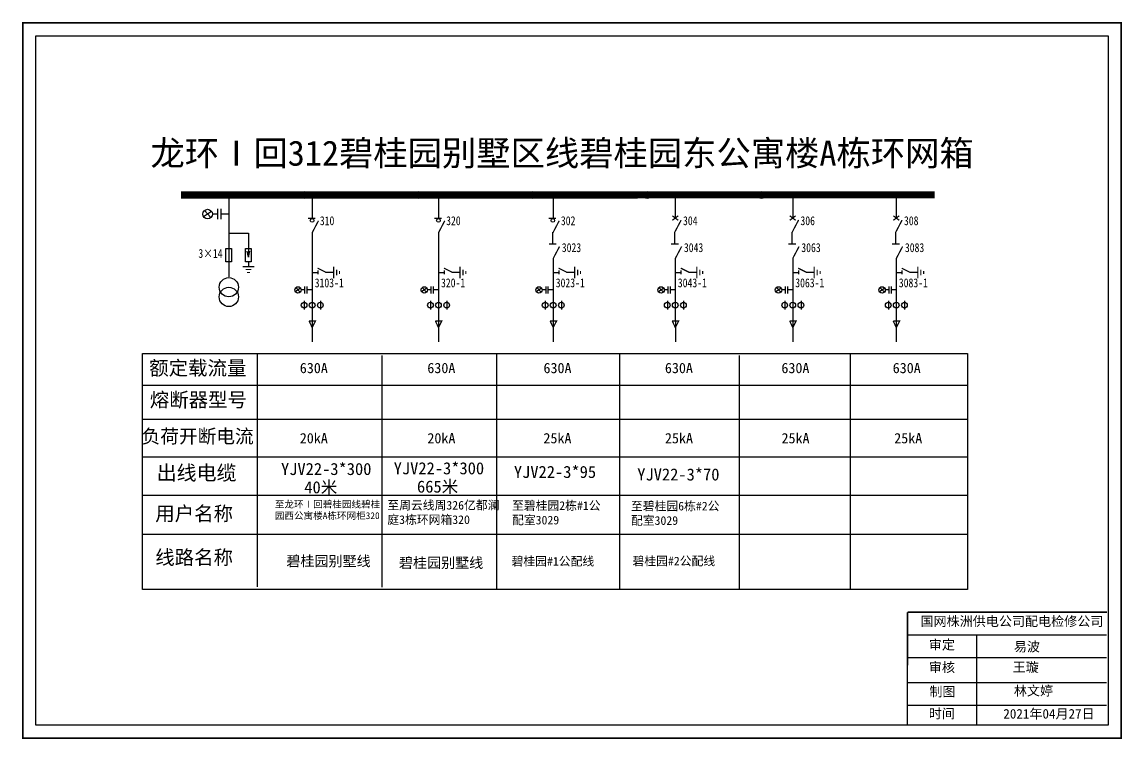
# Model space of a CAD drawing. Header units: millimetres. Extents: x 1133 to 1718, y 1533 to 1657.
# Drawn here: x 1527.3 to 1717.9, y 1532.6 to 1656.8 of the extents above; entities that cross this region are included whole.
import ezdxf

# ---------------------------------------------------------------- set-up
doc = ezdxf.new("R2010")
doc.units = ezdxf.units.MM
doc.linetypes.add('CENTER', pattern=[50.8, 31.75, -6.35, 6.35, -6.35])
doc.layers.add('1', color=7, linetype='Continuous')
doc.layers.add('2', color=7, linetype='Continuous')
doc.styles.add('HZ', font='simkai_0.ttf')
doc.styles.add('STYLE1', font='txt.shx', dxfattribs={"height": 2.6})
doc.styles.add('字体', font='simkai_0.ttf', dxfattribs={"height": 2.5})
doc.styles.add('道路名', font='simhei.ttf', dxfattribs={"width": 0.8})

msp = doc.modelspace()

# ---------------------------------------------------------------- linework, layer by layer
at = {"color": 0}
for p, q in [((1577.59, 1626.26), (1577.59, 1622.81)), ((1599.48, 1626.26), (1599.48, 1622.81)), ((1619.36, 1626.26), (1619.36, 1622.81)), ((1640.52, 1626.26), (1640.52, 1622.81)), ((1660.87, 1626.26), (1660.87, 1622.81)), ((1678.82, 1626.26), (1678.82, 1622.81)), ((1577.59, 1620.32), (1577.59, 1605.03)), ((1599.48, 1620.32), (1599.48, 1605.03)), ((1619.36, 1615.8), (1619.36, 1605.03)), ((1640.52, 1615.8), (1640.52, 1605.03)), ((1660.87, 1615.8), (1660.87, 1605.03)), ((1678.82, 1615.8), (1678.82, 1605.03)), ((1577.59, 1613.4), (1578.6, 1613.4)), ((1579.92, 1613.43), (1581.3, 1613.43)), ((1599.48, 1613.4), (1600.49, 1613.4)), ((1601.81, 1613.43), (1603.18, 1613.43)), ((1619.36, 1613.4), (1620.37, 1613.4)), ((1621.69, 1613.43), (1623.07, 1613.43)), ((1640.52, 1613.4), (1641.53, 1613.4)), ((1642.85, 1613.43), (1644.23, 1613.43)), ((1660.87, 1613.4), (1661.88, 1613.4)), ((1663.2, 1613.43), (1664.58, 1613.43)), ((1678.82, 1613.4), (1679.83, 1613.4)), ((1681.15, 1613.43), (1682.53, 1613.43))]:
    msp.add_line(p, q, dxfattribs=at)
at = {"color": 0, "linetype": 'CENTER'}
for p, q in [((1577.59, 1605.04), (1577.59, 1601.38)), ((1599.48, 1605.04), (1599.48, 1601.38)), ((1619.37, 1605.04), (1619.37, 1601.38)), ((1640.53, 1605.04), (1640.53, 1601.38)), ((1660.88, 1605.04), (1660.88, 1601.38)), ((1678.82, 1605.04), (1678.82, 1601.38))]:
    msp.add_line(p, q, dxfattribs=at)
at = {"color": 0, "linetype": 'Continuous'}
for p, q in [((1548.18, 1599.33), (1691.16, 1599.33)), ((1589.67, 1599.02), (1589.67, 1558.89)), ((1609.52, 1599.25), (1609.52, 1558.46)), ((1630.86, 1599.25), (1630.86, 1558.46)), ((1651.59, 1599.01), (1651.59, 1558.45)), ((1670.83, 1599.33), (1670.83, 1558.45)), ((1691.16, 1599.33), (1691.16, 1558.45)), ((1680.75, 1554.53), (1715.27, 1554.53)), ((1680.75, 1550.59), (1715.27, 1550.59)), ((1692.73, 1550.57), (1692.73, 1534.91)), ((1680.75, 1546.66), (1715.27, 1546.66)), ((1680.75, 1542.37), (1715.27, 1542.37)), ((1680.75, 1538.44), (1715.27, 1538.44))]:
    msp.add_line(p, q, dxfattribs=at)
at = {"linetype": 'Continuous'}
for p, q in [((1548.18, 1558.45), (1548.18, 1599.33)), ((1568.08, 1599.31), (1568.08, 1558.91)), ((1548.18, 1593.87), (1691.16, 1593.87)), ((1548.18, 1587.99), (1691.16, 1587.99)), ((1548.18, 1581.44), (1691.16, 1581.44)), ((1548.18, 1574.79), (1691.16, 1574.79)), ((1548.18, 1568.03), (1691.16, 1568.03)), ((1691.16, 1558.45), (1548.18, 1558.45))]:
    msp.add_line(p, q, dxfattribs=at)
at = {"color": 0, "linetype": 'Continuous', "const_width": 0.277}
msp.add_lwpolyline([(1527.45, 1656.64), (1717.8, 1656.64), (1717.8, 1532.7), (1527.45, 1532.7)], close=True, dxfattribs=at)
at = {"color": 0, "linetype": 'Continuous'}
msp.add_lwpolyline([(1529.68, 1654.4), (1715.56, 1654.4), (1715.56, 1534.94), (1529.68, 1534.94)], close=True, dxfattribs=at)
at = {"color": 0}
for points in [[(1554.87, 1626.81, 1.23, 1.23, 0), (1685.47, 1626.82, 1.23, 1.23, 0)], [(1576.86, 1622.77, 0.219, 0.219, 0), (1578.15, 1622.77, 0.219, 0.219, 0)], [(1577.59, 1620.26, 0.219, 0.219, 0), (1578.68, 1622.34, 0.219, 0.219, 0)], [(1598.75, 1622.77, 0.219, 0.219, 0), (1600.04, 1622.77, 0.219, 0.219, 0)], [(1599.48, 1620.26, 0.219, 0.219, 0), (1600.57, 1622.34, 0.219, 0.219, 0)], [(1618.58, 1622.77, 0.219, 0.219, 0), (1619.87, 1622.77, 0.219, 0.219, 0)], [(1619.31, 1620.26, 0.219, 0.219, 0), (1620.4, 1622.34, 0.219, 0.219, 0)], [(1641.03, 1623.21, 0.219, 0.219, 0), (1640.01, 1622.42, 0.219, 0.219, 0)], [(1640.01, 1623.21, 0.219, 0.219, 0), (1641.03, 1622.42, 0.219, 0.219, 0)], [(1640.44, 1620.39, 0.219, 0.219, 0), (1641.54, 1622.47, 0.219, 0.219, 0)], [(1661.38, 1623.21, 0.219, 0.219, 0), (1660.36, 1622.42, 0.219, 0.219, 0)], [(1660.36, 1623.21, 0.219, 0.219, 0), (1661.38, 1622.42, 0.219, 0.219, 0)], [(1660.79, 1620.39, 0.219, 0.219, 0), (1661.89, 1622.47, 0.219, 0.219, 0)], [(1679.33, 1623.21, 0.219, 0.219, 0), (1678.31, 1622.42, 0.219, 0.219, 0)], [(1678.31, 1623.21, 0.219, 0.219, 0), (1679.33, 1622.42, 0.219, 0.219, 0)], [(1678.74, 1620.39, 0.219, 0.219, 0), (1679.83, 1622.47, 0.219, 0.219, 0)], [(1618.63, 1618.31, 0.219, 0.219, 0), (1619.93, 1618.31, 0.219, 0.219, 0)], [(1619.36, 1615.8, 0.219, 0.219, 0), (1620.46, 1617.88, 0.219, 0.219, 0)], [(1639.79, 1618.31, 0.219, 0.219, 0), (1641.09, 1618.31, 0.219, 0.219, 0)], [(1640.52, 1615.8, 0.219, 0.219, 0), (1641.62, 1617.88, 0.219, 0.219, 0)], [(1660.14, 1618.31, 0.219, 0.219, 0), (1661.44, 1618.31, 0.219, 0.219, 0)], [(1660.87, 1615.8, 0.219, 0.219, 0), (1661.97, 1617.88, 0.219, 0.219, 0)], [(1678.09, 1618.31, 0.219, 0.219, 0), (1679.38, 1618.31, 0.219, 0.219, 0)], [(1678.82, 1615.8, 0.219, 0.219, 0), (1679.91, 1617.88, 0.219, 0.219, 0)], [(1578.54, 1614.13, 0.219, 0.219, 0), (1580, 1613.4, 0.219, 0.219, 0)], [(1578.6, 1613.74, 0.219, 0.219, 0), (1578.6, 1613.06, 0.219, 0.219, 0)], [(1600.43, 1614.13, 0.219, 0.219, 0), (1601.89, 1613.4, 0.219, 0.219, 0)], [(1600.49, 1613.74, 0.219, 0.219, 0), (1600.49, 1613.06, 0.219, 0.219, 0)], [(1620.31, 1614.13, 0.219, 0.219, 0), (1621.78, 1613.4, 0.219, 0.219, 0)], [(1620.37, 1613.74, 0.219, 0.219, 0), (1620.37, 1613.06, 0.219, 0.219, 0)], [(1641.48, 1614.13, 0.219, 0.219, 0), (1642.94, 1613.4, 0.219, 0.219, 0)], [(1641.53, 1613.74, 0.219, 0.219, 0), (1641.53, 1613.06, 0.219, 0.219, 0)], [(1661.83, 1614.13, 0.219, 0.219, 0), (1663.29, 1613.4, 0.219, 0.219, 0)], [(1661.88, 1613.74, 0.219, 0.219, 0), (1661.88, 1613.06, 0.219, 0.219, 0)], [(1679.77, 1614.13, 0.219, 0.219, 0), (1681.23, 1613.4, 0.219, 0.219, 0)], [(1679.83, 1613.74, 0.219, 0.219, 0), (1679.83, 1613.06, 0.219, 0.219, 0)], [(1577.05, 1604.97, 0.219, 0.219, 0), (1578.16, 1604.97, 0.219, 0.219, 0), (1577.59, 1603.84, 0.219, 0.219, 0), (1577.06, 1604.99, 0.219, 0.219, 0)], [(1598.94, 1604.97, 0.219, 0.219, 0), (1600.05, 1604.97, 0.219, 0.219, 0), (1599.48, 1603.84, 0.219, 0.219, 0), (1598.95, 1604.99, 0.219, 0.219, 0)], [(1618.82, 1604.97, 0.219, 0.219, 0), (1619.94, 1604.97, 0.219, 0.219, 0), (1619.37, 1603.84, 0.219, 0.219, 0), (1618.83, 1604.99, 0.219, 0.219, 0)], [(1639.98, 1604.97, 0.219, 0.219, 0), (1641.1, 1604.97, 0.219, 0.219, 0), (1640.53, 1603.84, 0.219, 0.219, 0), (1640, 1604.99, 0.219, 0.219, 0)], [(1660.33, 1604.97, 0.219, 0.219, 0), (1661.45, 1604.97, 0.219, 0.219, 0), (1660.88, 1603.84, 0.219, 0.219, 0), (1660.35, 1604.99, 0.219, 0.219, 0)], [(1678.28, 1604.97, 0.219, 0.219, 0), (1679.4, 1604.97, 0.219, 0.219, 0), (1678.82, 1603.84, 0.219, 0.219, 0), (1678.29, 1604.99, 0.219, 0.219, 0)]]:
    msp.add_lwpolyline(points, format="xyseb", dxfattribs=at)
at = {"color": 0, "linetype": 'Continuous', "const_width": 0.277}
for points in [[(1680.75, 1554.48), (1680.73, 1534.98)], [(1680.84, 1554.55), (1715.35, 1554.55)]]:
    msp.add_lwpolyline(points, dxfattribs=at)
at = {"color": 0}
for centre, radius in [((1576.18, 1626.8), 0.611), ((1596.01, 1626.81), 0.611), ((1615.83, 1626.81), 0.611), ((1635.65, 1626.81), 0.611), ((1655.47, 1626.81), 0.611), ((1577.58, 1622.41), 0.316), ((1599.47, 1622.41), 0.316), ((1619.3, 1622.41), 0.316)]:
    msp.add_circle(centre, radius, dxfattribs=at)
for points in [[(1565.53, 1614.51), (1565.53, 1614.3), (1567.57, 1614.51), (1567.57, 1614.3)], [(1567.06, 1613.79), (1567.06, 1614), (1566.04, 1613.79), (1566.04, 1614)], [(1566.29, 1613.48), (1566.29, 1613.28), (1566.8, 1613.48), (1566.8, 1613.28)], [(1581.21, 1612.36), (1581.42, 1612.36), (1581.21, 1614.41), (1581.42, 1614.41)], [(1581.93, 1613.9), (1581.72, 1613.9), (1581.93, 1612.88), (1581.72, 1612.88)], [(1582.24, 1613.13), (1582.44, 1613.13), (1582.24, 1613.64), (1582.44, 1613.64)], [(1603.1, 1612.36), (1603.31, 1612.36), (1603.1, 1614.41), (1603.31, 1614.41)], [(1603.82, 1613.9), (1603.61, 1613.9), (1603.82, 1612.88), (1603.61, 1612.88)], [(1604.12, 1613.13), (1604.33, 1613.13), (1604.12, 1613.64), (1604.33, 1613.64)], [(1622.99, 1612.36), (1623.19, 1612.36), (1622.99, 1614.41), (1623.19, 1614.41)], [(1623.7, 1613.9), (1623.5, 1613.9), (1623.7, 1612.88), (1623.5, 1612.88)], [(1624.01, 1613.13), (1624.21, 1613.13), (1624.01, 1613.64), (1624.21, 1613.64)], [(1644.15, 1612.36), (1644.35, 1612.36), (1644.15, 1614.41), (1644.35, 1614.41)], [(1644.86, 1613.9), (1644.66, 1613.9), (1644.86, 1612.88), (1644.66, 1612.88)], [(1645.17, 1613.13), (1645.37, 1613.13), (1645.17, 1613.64), (1645.37, 1613.64)], [(1664.5, 1612.36), (1664.7, 1612.36), (1664.5, 1614.41), (1664.7, 1614.41)], [(1665.21, 1613.9), (1665.01, 1613.9), (1665.21, 1612.88), (1665.01, 1612.88)], [(1665.52, 1613.13), (1665.72, 1613.13), (1665.52, 1613.64), (1665.72, 1613.64)], [(1682.44, 1612.36), (1682.65, 1612.36), (1682.44, 1614.41), (1682.65, 1614.41)], [(1683.16, 1613.9), (1682.96, 1613.9), (1683.16, 1612.88), (1682.96, 1612.88)], [(1683.47, 1613.13), (1683.67, 1613.13), (1683.47, 1613.64), (1683.67, 1613.64)]]:
    msp.add_trace(points, dxfattribs=at)
at = {"layer": '1', "color": 0}
for p, q in [((1563.15, 1626.82), (1563.15, 1612.61)), ((1561.21, 1624.4), (1561.21, 1622.6)), ((1561.79, 1624.4), (1561.79, 1622.6)), ((1560.16, 1623.97), (1558.78, 1623.03)), ((1560.06, 1622.91), (1558.91, 1624.11)), ((1561.21, 1623.5), (1560.3, 1623.5)), ((1563.15, 1623.5), (1561.79, 1623.5)), ((1619.28, 1618.31), (1619.28, 1620.39)), ((1640.44, 1618.31), (1640.44, 1620.39)), ((1660.79, 1618.31), (1660.79, 1620.39)), ((1678.74, 1618.31), (1678.74, 1620.39)), ((1563.15, 1620.21), (1566.56, 1620.21)), ((1566.56, 1620.21), (1566.56, 1616.06)), ((1566.56, 1616.06), (1566.34, 1617.06)), ((1566.56, 1616.06), (1566.78, 1617.06)), ((1566.55, 1615.21), (1566.55, 1614.51)), ((1576.29, 1610.96), (1576.29, 1609.76)), ((1576.68, 1610.96), (1576.68, 1609.76)), ((1598.18, 1610.96), (1598.18, 1609.76)), ((1598.57, 1610.96), (1598.57, 1609.76)), ((1618.07, 1610.96), (1618.07, 1609.76)), ((1618.45, 1610.96), (1618.45, 1609.76)), ((1639.23, 1610.96), (1639.23, 1609.76)), ((1639.61, 1610.96), (1639.61, 1609.76)), ((1659.58, 1610.96), (1659.58, 1609.76)), ((1659.96, 1610.96), (1659.96, 1609.76)), ((1677.52, 1610.96), (1677.52, 1609.76)), ((1677.91, 1610.96), (1677.91, 1609.76)), ((1575.59, 1610.67), (1574.67, 1610.05)), ((1575.52, 1609.97), (1574.76, 1610.77)), ((1576.29, 1610.36), (1575.68, 1610.36)), ((1577.59, 1610.36), (1576.68, 1610.36)), ((1597.48, 1610.67), (1596.56, 1610.05)), ((1597.41, 1609.97), (1596.64, 1610.77)), ((1598.18, 1610.36), (1597.57, 1610.36)), ((1599.48, 1610.36), (1598.57, 1610.36)), ((1617.36, 1610.67), (1616.44, 1610.05)), ((1617.29, 1609.97), (1616.53, 1610.77)), ((1618.07, 1610.36), (1617.46, 1610.36)), ((1619.36, 1610.36), (1618.45, 1610.36)), ((1638.52, 1610.67), (1637.61, 1610.05)), ((1638.46, 1609.97), (1637.69, 1610.77)), ((1639.23, 1610.36), (1638.62, 1610.36)), ((1640.52, 1610.36), (1639.61, 1610.36)), ((1658.87, 1610.67), (1657.96, 1610.05)), ((1658.81, 1609.97), (1658.04, 1610.77)), ((1659.58, 1610.36), (1658.97, 1610.36)), ((1660.87, 1610.36), (1659.96, 1610.36)), ((1676.82, 1610.67), (1675.9, 1610.05)), ((1676.75, 1609.97), (1675.99, 1610.77)), ((1677.52, 1610.36), (1676.92, 1610.36)), ((1678.82, 1610.36), (1677.91, 1610.36)), ((1576.21, 1608.48), (1576.21, 1606.98)), ((1579.03, 1608.48), (1579.03, 1606.98)), ((1598.1, 1608.48), (1598.1, 1606.98)), ((1600.91, 1608.48), (1600.91, 1606.98)), ((1617.99, 1608.48), (1617.99, 1606.98)), ((1620.8, 1608.48), (1620.8, 1606.98)), ((1639.15, 1608.48), (1639.15, 1606.98)), ((1641.96, 1608.48), (1641.96, 1606.98)), ((1659.5, 1608.48), (1659.5, 1606.98)), ((1662.31, 1608.48), (1662.31, 1606.98)), ((1677.45, 1608.48), (1677.45, 1606.98)), ((1680.26, 1608.48), (1680.26, 1606.98))]:
    msp.add_line(p, q, dxfattribs=at)
for centre, radius in [((1559.47, 1623.5), 0.83), ((1563.15, 1610.83), 1.67), ((1563.15, 1609.15), 1.67), ((1575.13, 1610.36), 0.553), ((1597.02, 1610.36), 0.553), ((1616.9, 1610.36), 0.553), ((1638.06, 1610.36), 0.553), ((1658.41, 1610.36), 0.553), ((1676.36, 1610.36), 0.553), ((1576.2, 1607.73), 0.494), ((1577.59, 1607.73), 0.494), ((1579.01, 1607.73), 0.494), ((1598.08, 1607.73), 0.494), ((1599.48, 1607.73), 0.494), ((1600.9, 1607.73), 0.494), ((1617.97, 1607.73), 0.494), ((1619.36, 1607.73), 0.494), ((1620.78, 1607.73), 0.494), ((1639.13, 1607.73), 0.494), ((1640.52, 1607.73), 0.494), ((1641.94, 1607.73), 0.494), ((1659.48, 1607.73), 0.494), ((1660.87, 1607.73), 0.494), ((1662.29, 1607.73), 0.494), ((1677.43, 1607.73), 0.494), ((1678.82, 1607.73), 0.494), ((1680.24, 1607.73), 0.494)]:
    msp.add_circle(centre, radius, dxfattribs=at)
at = {"layer": '2', "color": 0}
for points in [[(1562.64, 1617.56), (1563.64, 1617.56), (1563.64, 1615.21), (1562.64, 1615.21)], [(1566.05, 1617.56), (1567.05, 1617.56), (1567.05, 1615.21), (1566.05, 1615.21)]]:
    msp.add_lwpolyline(points, close=True, dxfattribs=at)

# ---------------------------------------------------------------- texts
at = {"color": 0, "linetype": 'Continuous', "style": '道路名', "width": 0.8}
for s, p in [('310', (1578.92, 1621.58)), ('320', (1600.81, 1621.58)), ('302', (1620.69, 1621.58)), ('304', (1641.86, 1621.58)), ('306', (1662.21, 1621.58)), ('308', (1680.15, 1621.58)), ('3×14', (1557.87, 1615.91)), ('3023', (1620.85, 1616.92)), ('3043', (1642.01, 1616.92)), ('3063', (1662.36, 1616.92)), ('3083', (1680.31, 1616.92)), ('3103-1', (1578.03, 1610.82)), ('320-1', (1599.92, 1610.82)), ('3023-1', (1619.8, 1610.82)), ('3043-1', (1640.96, 1610.82)), ('3063-1', (1661.31, 1610.82)), ('3083-1', (1679.26, 1610.82))]:
    msp.add_text(s, height=1.543, dxfattribs=at).set_placement(p)
at = {"color": 0, "insert": (1549.57, 1636.24), "char_height": 4.3592, "width": 631.2036, "attachment_point": 1}
msp.add_mtext('{\\fSimSun|b0|i0|c134|p2;龙环Ⅰ回312碧桂园别墅区线碧桂园东公寓楼A栋环网箱}', dxfattribs=at)
at = {"linetype": 'Continuous', "attachment_point": 1}
for s, insert, char_height, width, style in [('{\\fSimSun|b0|i0|c134|p2;额定载流量}', (1549.35, 1598.07), 2.4705, 19.0226, 'HZ'), ('{\\fSimSun|b0|i0|c134|p6;630A}', (1575.45, 1597.73), 1.7858, 20.3223, 'STYLE1'), ('{\\fSimSun|b0|i0|c134|p6;630A}', (1597.55, 1597.73), 1.7858, 20.3223, 'STYLE1'), ('{\\fSimSun|b0|i0|c134|p6;630A}', (1617.68, 1597.73), 1.7858, 20.3223, 'STYLE1'), ('{\\fSimSun|b0|i0|c134|p6;630A}', (1638.72, 1597.73), 1.7858, 20.3223, 'STYLE1'), ('{\\fSimSun|b0|i0|c134|p6;630A}', (1658.91, 1597.73), 1.7858, 20.3223, 'STYLE1'), ('{\\fSimSun|b0|i0|c134|p6;630A}', (1678.2, 1597.73), 1.7858, 20.3223, 'STYLE1'), ('{\\fSimSun|b0|i0|c134|p2;熔断器型号}', (1549.45, 1592.56), 2.4705, 19.7301, 'HZ'), ('{\\fSimSun|b0|i0|c134|p2;\\H0.96x;负荷开断电流}', (1548.04, 1586.19), 2.4705, 22.5905, 'HZ'), ('{\\fSimSun|b0|i0|c134|p6;20kA}', (1575.45, 1585.57), 1.7858, 20.3223, 'STYLE1'), ('{\\fSimSun|b0|i0|c134|p6;20kA}', (1597.56, 1585.57), 1.7858, 20.3223, 'STYLE1'), ('{\\fSimSun|b0|i0|c134|p6;25kA}', (1617.67, 1585.57), 1.7858, 20.3223, 'STYLE1'), ('{\\fSimSun|b0|i0|c134|p6;25kA}', (1638.73, 1585.57), 1.7858, 20.3223, 'STYLE1'), ('{\\fSimSun|b0|i0|c134|p6;25kA}', (1658.93, 1585.57), 1.7858, 20.3223, 'STYLE1'), ('{\\fSimSun|b0|i0|c134|p6;25kA}', (1678.46, 1585.57), 1.7858, 20.3223, 'STYLE1'), ('{\\fSimSun|b0|i0|c134|p2;出线电缆}', (1550.64, 1579.95), 2.5386, 17.3066, 'HZ'), ('{\\fSimSun|b0|i0|c134|p2;YJV22-3*300}', (1572.19, 1580.39), 2.0946, 16.8424, 'STYLE1'), ('{\\fSimSun|b0|i0|c134|p2;YJV22-3*300}', (1591.72, 1580.51), 2.0946, 16.8424, 'STYLE1'), ('{\\fSimSun|b0|i0|c134|p2;YJV22-3*95}', (1612.55, 1579.88), 2.0946, 16.8424, 'STYLE1'), ('{\\fSimSun|b0|i0|c134|p2;YJV22-3*70}', (1633.93, 1579.44), 2.0946, 16.8424, 'STYLE1'), ('{\\fSimSun|b0|i0|c134|p2;40米}', (1576.23, 1577.22), 2.0946, 16.8424, 'STYLE1'), ('{\\fSimSun|b0|i0|c134|p2;665米}', (1595.76, 1577.34), 2.0946, 16.8424, 'STYLE1'), ('{\\fSimSun|b0|i0|c134|p2;用户名称}', (1550.4, 1572.85), 2.4705, 16.8424, 'HZ'), ('{\\fSimSun|b0|i0|c134|p2;至龙环Ⅰ回\\C0;碧桂园线\\C256;碧桂园西\\C0;公寓楼A栋\\C256;环网柜320}', (1571.12, 1573.82), 1.1859, 19.023, 'STYLE1'), ('{\\fSimSun|b0|i0|c134|p2;\\C0;至周云线周326亿都澜庭3栋环网箱320}', (1590.62, 1573.81), 1.5, 20.3223, 'STYLE1'), ('{\\fSimSun|b0|i0|c134|p2;\\C0;至碧桂园2栋#1公配室3029}', (1612.23, 1573.74), 1.5, 16.897, 'STYLE1'), ('{\\fSimSun|b0|i0|c134|p2;\\C0;至碧桂园6栋#2公配室3029}', (1632.84, 1573.66), 1.5, 16.897, 'STYLE1'), ('{\\fSimSun|b0|i0|c134|p2;线路名称}', (1550.4, 1565.26), 2.4705, 16.8424, 'HZ'), ('{\\fSimSun|b0|i0|c134|p6;碧桂园别墅线}', (1573.12, 1564.28), 1.7858, 20.3223, 'STYLE1'), ('{\\fSimSun|b0|i0|c134|p6;碧桂园别墅线}', (1592.63, 1563.98), 1.7858, 20.3223, 'STYLE1'), ('{\\fSimSun|b0|i0|c134|p2;\\C0;碧桂园#1公配线}', (1612.15, 1564.1), 1.5, 16.897, 'STYLE1'), ('{\\fSimSun|b0|i0|c134|p2;\\C0;碧桂园#2公配线}', (1633.11, 1564.14), 1.5, 16.897, 'STYLE1')]:
    msp.add_mtext(s, dxfattribs=dict(at, insert=insert, char_height=char_height, width=width, style=style))
at = {"color": 7, "linetype": 'Continuous', "true_color": 0xffffff, "char_height": 1.6602, "attachment_point": 1, "style": '字体'}
for s, insert, width in [('国网株洲供电公司配电检修公司', (1683.01, 1553.79), 82.0179), ('2021年04月27日', (1697.37, 1537.76), 15.8703)]:
    msp.add_mtext(s, dxfattribs=dict(at, insert=insert, width=width))
at = {"color": 0, "linetype": 'Continuous', "width": 12.9834, "attachment_point": 1, "style": '字体'}
for s, insert, char_height in [('\\f\uffbfﾬￌﾣﾤ_GB2312|b0|i0|c134|p49;审定', (1684.46, 1549.73), 1.6602), ('易波', (1699.2, 1549.39), 1.66), ('\\f\uffbfﾬￌﾣﾤ_GB2312|b0|i0|c134|p49;审核', (1684.46, 1545.82), 1.6602), ('王璇', (1698.99, 1545.85), 1.66), ('\\f\uffbfﾬￌﾣﾤ_GB2312|b0|i0|c134|p49;制图', (1684.55, 1541.6), 1.6602), ('林文婷', (1699.2, 1541.75), 1.66), ('\\f\uffbfﾬￌﾣﾤ_GB2312|b0|i0|c134|p49;时间', (1684.46, 1537.8), 1.6602)]:
    msp.add_mtext(s, dxfattribs=dict(at, insert=insert, char_height=char_height))

doc.saveas('drawing.dxf')
